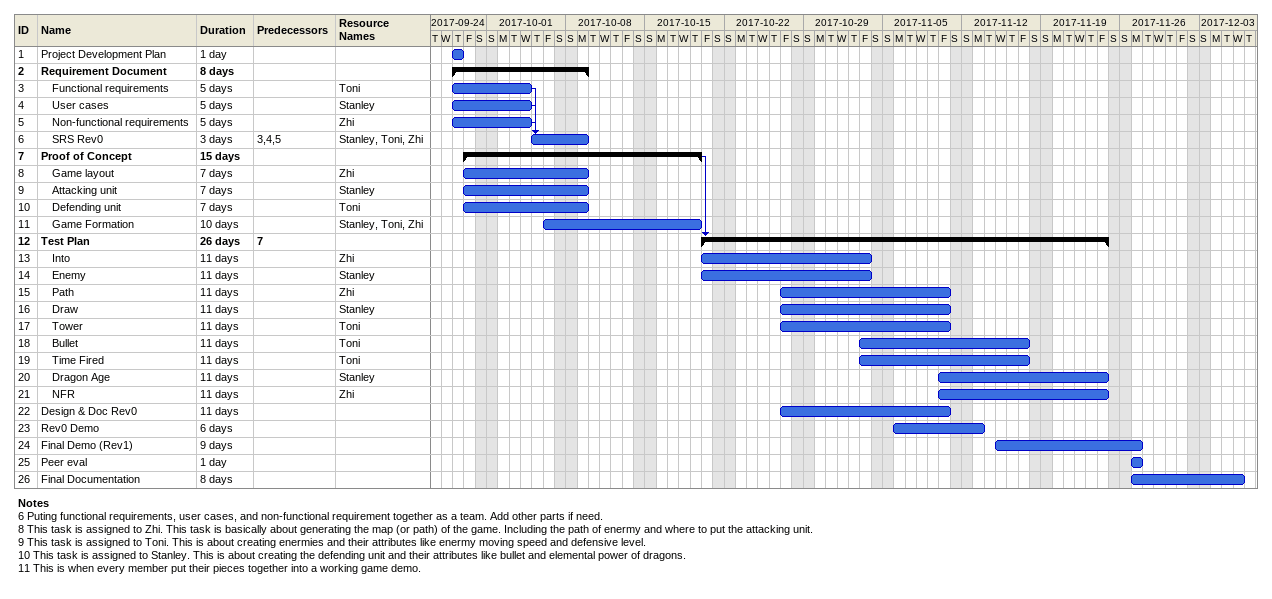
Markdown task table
| ID | Level | Task | Duration | Start | Finish | Predecessors | Resources |
|---|---|---|---|---|---|---|---|
| 1 | 1 | Project Development Plan | 1d | 2017-09-28 | 2017-09-28 |  |  |
| 2 | 1 | **Requirement Document** | 8d | 2017-09-28 | 2017-10-09 |  |  |
| 3 | 2 | Functional requirements | 5d | 2017-09-28 | 2017-10-04 |  | Toni |
| 4 | 2 | User cases | 5d | 2017-09-28 | 2017-10-04 |  | Stanley |
| 5 | 2 | Non-functional requirements | 5d | 2017-09-28 | 2017-10-04 |  | Zhi |
| 6 | 2 | SRS Rev0 | 3d | 2017-10-05 | 2017-10-09 | 3, 4, 5 | Stanley, Toni, Zhi |
| 7 | 1 | **Proof of Concept** | 15d | 2017-09-29 | 2017-10-19 |  |  |
| 8 | 2 | Game layout | 7d | 2017-09-29 | 2017-10-09 |  | Zhi |
| 9 | 2 | Attacking unit | 7d | 2017-09-29 | 2017-10-09 |  | Stanley |
| 10 | 2 | Defending unit | 7d | 2017-09-29 | 2017-10-09 |  | Toni |
| 11 | 2 | Game Formation | 10d | 2017-10-06 | 2017-10-19 |  | Stanley, Toni, Zhi |
| 12 | 1 | **Test Plan** | 26d | 2017-10-20 | 2017-11-24 | 7 |  |
| 13 | 2 | Into | 11d | 2017-10-20 | 2017-11-03 |  | Zhi |
| 14 | 2 | Enemy | 11d | 2017-10-20 | 2017-11-03 |  | Stanley |
| 15 | 2 | Path | 11d | 2017-10-27 | 2017-11-10 |  | Zhi |
| 16 | 2 | Draw | 11d | 2017-10-27 | 2017-11-10 |  | Stanley |
| 17 | 2 | Tower | 11d | 2017-10-27 | 2017-11-10 |  | Toni |
| 18 | 2 | Bullet | 11d | 2017-11-03 | 2017-11-17 |  | Toni |
| 19 | 2 | Time Fired | 11d | 2017-11-03 | 2017-11-17 |  | Toni |
| 20 | 2 | Dragon Age | 11d | 2017-11-10 | 2017-11-24 |  | Stanley |
| 21 | 2 | NFR | 11d | 2017-11-10 | 2017-11-24 |  | Zhi |
| 22 | 1 | Design & Doc Rev0 | 11d | 2017-10-27 | 2017-11-10 |  |  |
| 23 | 1 | Rev0 Demo | 6d | 2017-11-06 | 2017-11-13 |  |  |
| 24 | 1 | Final Demo (Rev1) | 9d | 2017-11-15 | 2017-11-27 |  |  |
| 25 | 1 | Peer eval | 1d | 2017-11-27 | 2017-11-27 |  |  |
| 26 | 1 | Final Documentation | 8d | 2017-11-27 | 2017-12-06 |  |  |

Notes
- 6: Puting functional requirements, user cases, and non-functional requirement together as a team. Add other parts if need.
- 8: This task is assigned to Zhi. This task is basically about generating the map (or path) of the game. Including the path of enermy and where to put the attacking unit.
- 9: This task is assigned to Toni. This is about creating enermies and their attributes like enermy moving speed and defensive level.
- 10: This task is assigned to Stanley. This is about creating the defending unit and their attributes like bullet and elemental power of dragons.
- 11: This is when every member put their pieces together into a working game demo.
